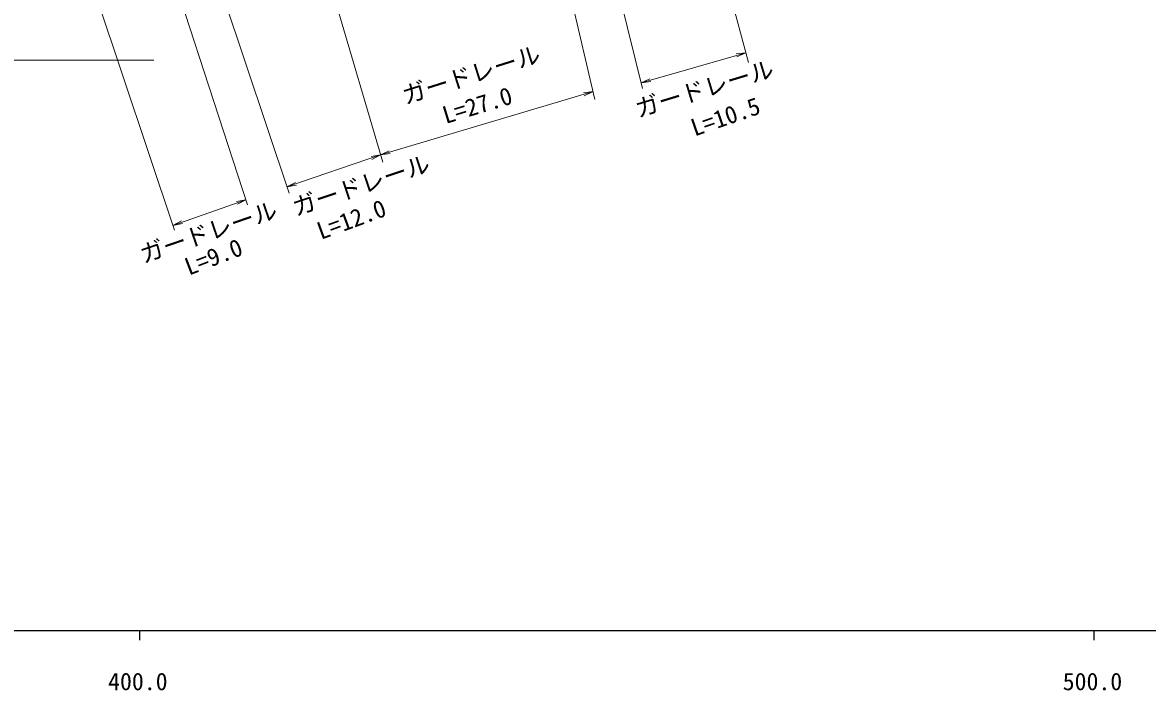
# Model space of a CAD drawing. Units: millimetres, scale not verified. Extents: x 40000 to 680000, y 20000 to 380000.
# Drawn here: x 455761 to 573610, y 198715 to 268726 of the extents above; entities that cross this region are included whole.
import ezdxf
from ezdxf.enums import TextEntityAlignment as Align

# ---------------------------------------------------------------- set-up
doc = ezdxf.new("R2010")
doc.units = ezdxf.units.MM
doc.header["$LTSCALE"] = 1000
for name, color, linetype, lineweight in [('M-BGD', 7, 'Continuous', 13), ('M-STR-HTXT', 7, 'Continuous', 13), ('M-TTL-BAND', 7, 'Continuous', 25)]:
    doc.layers.add(name, color=color, linetype=linetype, lineweight=lineweight)
doc.styles.add('ＭＳ ゴシック', font='')
doc.styles.get('ＭＳ ゴシック').set_extended_font_data('MS Gothic')

msp = doc.modelspace()

# ---------------------------------------------------------------- linework, layer by layer
at = {"layer": 'M-BGD'}
msp.add_line((469509, 264766), (446150, 264766), dxfattribs=at)
at = {"layer": 'M-STR-HTXT'}
for p, q in [((520092, 307964), (531804, 264539)), ((509972, 305546), (520715, 261815)), ((505405, 304693), (515725, 260646)), ((480570, 298037), (493497, 254078)), ((468994, 294872), (483684, 250853)), ((464805, 294210), (479334, 249628)), ((456755, 291692), (471679, 246971)), ((520567, 262415), (531528, 265561)), ((531528, 265561), (530526, 265430)), ((531528, 265561), (530608, 265141)), ((520567, 262415), (521487, 262835)), ((520567, 262415), (521570, 262547)), ((493270, 254848), (515530, 261482)), ((515530, 261482), (514528, 261340)), ((515530, 261482), (514614, 261052)), ((483466, 251507), (493270, 254848)), ((493270, 254848), (492275, 254667)), ((493270, 254848), (492372, 254383)), ((493270, 254848), (494186, 255277)), ((493270, 254848), (494272, 254990)), ((483466, 251507), (484364, 251971)), ((483466, 251507), (484461, 251687)), ((471519, 247451), (479162, 250157)), ((479162, 250157), (478169, 249965)), ((479162, 250157), (478269, 249682)), ((471519, 247451), (472411, 247926)), ((471519, 247451), (472511, 247644))]:
    msp.add_line(p, q, dxfattribs=at)
at = {"layer": 'M-TTL-BAND'}
for p, q in [((40000, 205000), (579000, 205000)), ((468000, 205000), (468000, 204000)), ((568000, 205000), (568000, 204000))]:
    msp.add_line(p, q, dxfattribs=at)

# ---------------------------------------------------------------- texts
at = {"layer": 'M-STR-HTXT', "style": 'ＭＳ ゴシック'}
for s, rotation, p in [('ガードレール', 17.459, (496043, 259615)), ('ガードレール', 16.832, (520431, 258222)), ('L=27.0', 16.991, (500251, 257559)), ('L=10.5', 19.156, (526342, 256252)), ('ガードレール', 18.511, (484577, 247903)), ('L=12.0', 20.165, (487204, 245422)), ('ガードレール', 18.891, (468618, 242962)), ('L=9.0', 21.086, (473385, 241673))]:
    msp.add_text(s, height=1833, rotation=rotation, dxfattribs=at).set_placement(p, align=Align.BOTTOM_LEFT)
at = {"layer": 'M-TTL-BAND', "style": 'ＭＳ ゴシック'}
for s, p in [('400.0', (467844, 198195)), ('500.0', (567844, 198195))]:
    msp.add_text(s, height=1833, dxfattribs=at).set_placement(p, align=Align.BOTTOM_CENTER)

doc.saveas('drawing.dxf')
